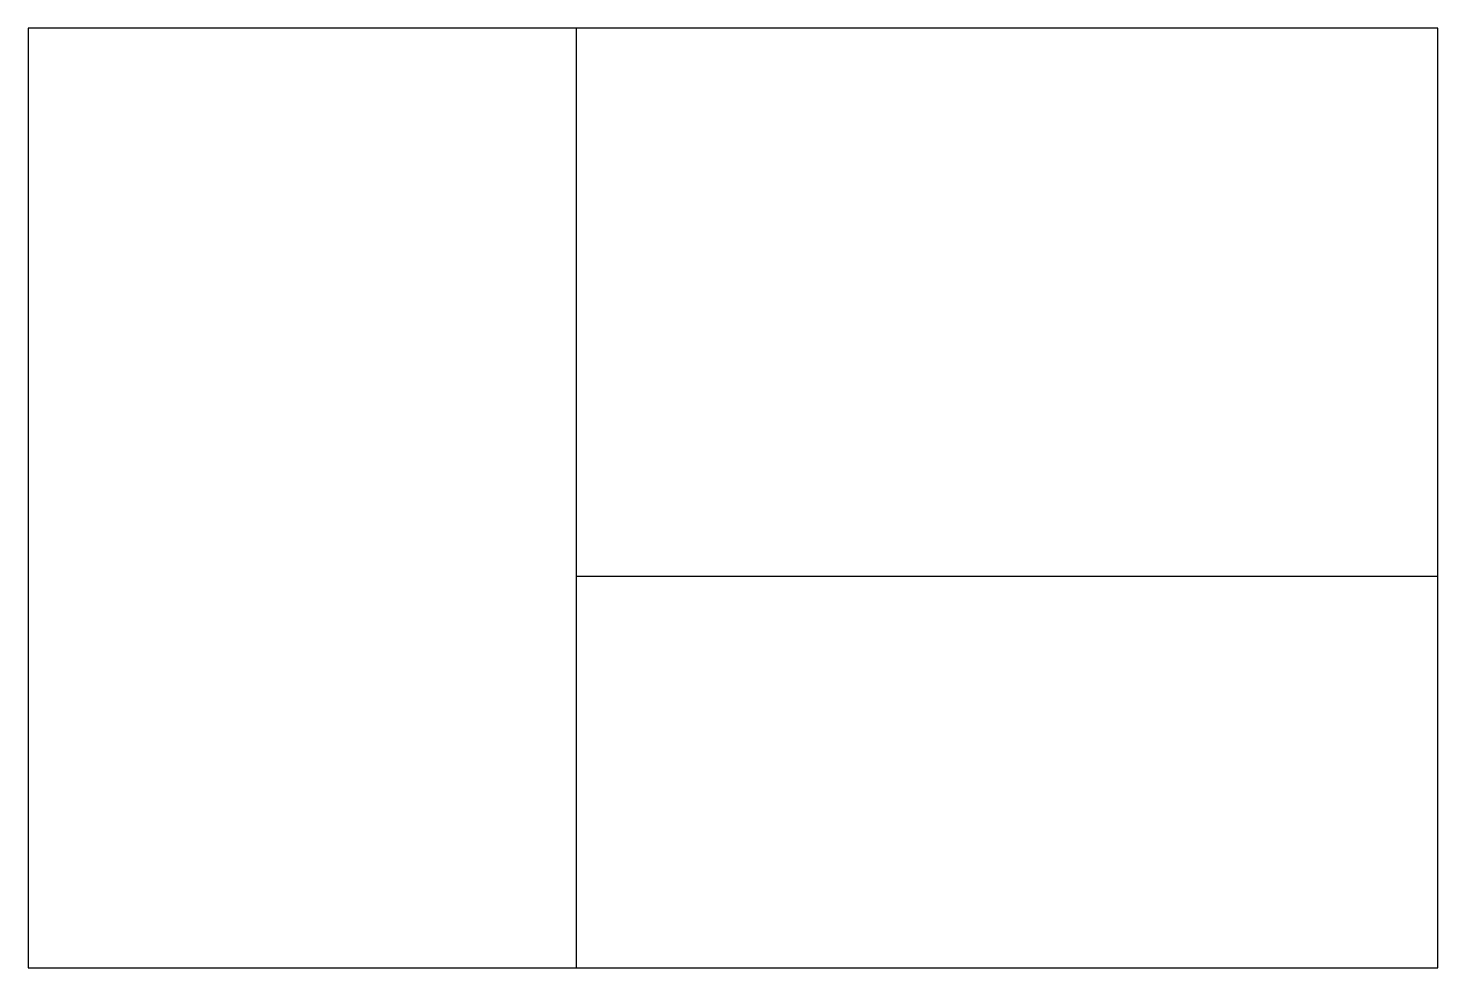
# Model space of a CAD drawing. Header units: millimetres. Extents: x 0 to 9000, y 0 to 6000.
import ezdxf

# ---------------------------------------------------------------- set-up
doc = ezdxf.new("R2010")
doc.units = ezdxf.units.MM
doc.layers.add('WALL', color=7, linetype='Continuous')

msp = doc.modelspace()

# ---------------------------------------------------------------- linework, layer by layer
at = {"layer": 'WALL'}
for p, q in [((9000, 6000), (0, 6000)), ((0, 6000), (0, 0)), ((3500, 0), (3500, 6000)), ((9000, 0), (9000, 6000)), ((3500, 2500), (9000, 2500)), ((0, 0), (9000, 0))]:
    msp.add_line(p, q, dxfattribs=at)

doc.saveas('drawing.dxf')
